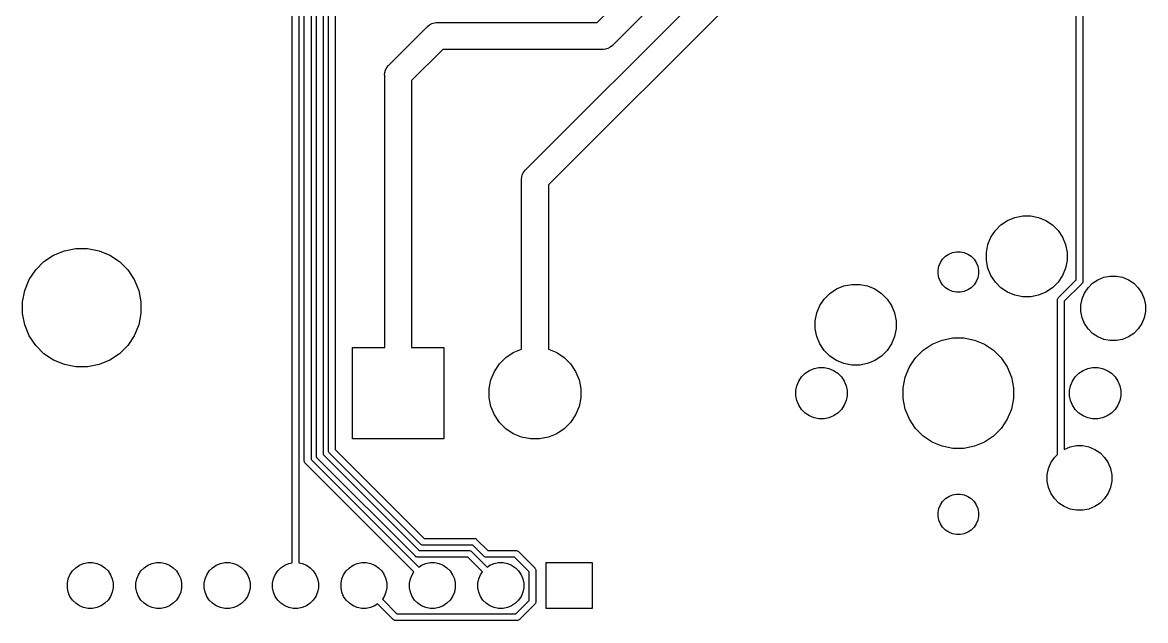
# Model space of a CAD drawing. Extents: x 52 to 337, y -159 to -34.
# Drawn here: x 54.16 to 95.85, y -114.81 to -92.6 of the extents above; entities that cross this region are included whole.
import ezdxf

# ---------------------------------------------------------------- set-up
doc = ezdxf.new("R2010")
doc.units = 0
doc.layers.add('BLACK', color=7, linetype='CONTINUOUS')

msp = doc.modelspace()

# ---------------------------------------------------------------- linework, layer by layer
at = {"layer": 'BLACK', "linetype": 'CONTINUOUS'}
for p, q in [((75.4929, -92.6), (78.7213, -89.3716)), ((64.1688, -112.664), (64.1688, -89.8124)), ((64.4188, -89.858), (64.4188, -112.664)), ((64.6188, -108.87), (64.6188, -89.9988)), ((64.8688, -90.0444), (64.8688, -108.824)), ((79.5574, -89.9497), (76.0709, -93.4362)), ((65.0688, -108.684), (65.0688, -90.1852)), ((65.3188, -90.2308), (65.3188, -108.638)), ((65.5188, -108.497), (65.5188, -90.3716)), ((65.7688, -90.4172), (65.7688, -108.452)), ((72.8476, -98.0541), (80.45, -90.4516)), ((81.2862, -91.0297), (73.6838, -98.6321)), ((93.275, -102.154), (93.275, -91.6611)), ((93.525, -91.6611), (93.525, -102.199)), ((67.7676, -94.1753), (69.1791, -92.7638)), ((69.1791, -92.7638), (69.1947, -92.7447)), ((69.1947, -92.7447), (69.2709, -92.6823)), ((69.2709, -92.6823), (69.3577, -92.6358)), ((69.3577, -92.6358), (69.452, -92.6072)), ((69.452, -92.6072), (69.5254, -92.6)), ((69.5254, -92.6), (69.55, -92.5976)), ((69.5254, -92.6), (69.5254, -92.6)), ((69.55, -92.5976), (69.5745, -92.6)), ((69.5745, -92.6), (75.4929, -92.6)), ((69.7571, -93.6), (68.6037, -94.7534)), ((75.6754, -93.6), (69.7571, -93.6)), ((75.7, -93.6024), (75.6754, -93.6)), ((75.7246, -93.6), (75.7, -93.6024)), ((75.798, -93.5928), (75.7246, -93.6)), ((75.8923, -93.5642), (75.798, -93.5928)), ((75.9791, -93.5177), (75.8923, -93.5642)), ((76.0553, -93.4553), (75.9791, -93.5177)), ((76.0709, -93.4362), (76.0553, -93.4553)), ((67.686, -94.2671), (67.7485, -94.191)), ((67.7485, -94.191), (67.7676, -94.1753)), ((67.6013, -94.5463), (67.611, -94.4482)), ((67.6037, -94.5708), (67.6013, -94.5463)), ((67.6038, -104.662), (67.6037, -94.5708)), ((67.611, -94.4482), (67.6367, -94.3635)), ((67.6367, -94.3635), (67.6396, -94.354)), ((67.6396, -94.354), (67.686, -94.2671)), ((68.6037, -94.7534), (68.6037, -104.662)), ((72.6813, -98.425), (72.691, -98.327)), ((72.691, -98.327), (72.7127, -98.2552)), ((72.7127, -98.2552), (72.7196, -98.2327)), ((72.7196, -98.2327), (72.766, -98.1459)), ((72.766, -98.1459), (72.8285, -98.0697)), ((72.8285, -98.0697), (72.8476, -98.0541)), ((72.6838, -98.4496), (72.6813, -98.425)), ((72.6838, -104.73), (72.6838, -98.4496)), ((73.6838, -98.6321), (73.6838, -104.73)), ((90.4838, -100.117), (90.7295, -99.9532)), ((90.7295, -99.9532), (91.0025, -99.8401)), ((91.0025, -99.8401), (91.2923, -99.7825)), ((91.2923, -99.7825), (91.5877, -99.7825)), ((91.5877, -99.7825), (91.8775, -99.8401)), ((91.8775, -99.8401), (92.1505, -99.9532)), ((92.1505, -99.9532), (92.3962, -100.117)), ((90.1107, -100.572), (90.2749, -100.326)), ((90.2749, -100.326), (90.4838, -100.117)), ((92.3962, -100.117), (92.6051, -100.326)), ((92.6051, -100.326), (92.7693, -100.572)), ((89.94, -101.135), (89.9976, -100.845)), ((89.9976, -100.845), (90.1107, -100.572)), ((92.7693, -100.572), (92.8824, -100.845)), ((92.8824, -100.845), (92.94, -101.135)), ((54.9538, -101.479), (55.3142, -101.238)), ((55.3142, -101.238), (55.7145, -101.072)), ((55.7145, -101.072), (56.1396, -100.987)), ((56.1396, -100.987), (56.5729, -100.987)), ((56.5729, -100.987), (56.998, -101.072)), ((56.998, -101.072), (57.3983, -101.238)), ((57.3983, -101.238), (57.7587, -101.479)), ((88.3174, -101.384), (88.4219, -101.28)), ((88.4219, -101.28), (88.5447, -101.198)), ((88.5447, -101.198), (88.6812, -101.141)), ((88.6812, -101.141), (88.8261, -101.112)), ((88.8261, -101.112), (88.9739, -101.112)), ((88.9739, -101.112), (89.1188, -101.141)), ((89.1188, -101.141), (89.2553, -101.198)), ((89.2553, -101.198), (89.3781, -101.28)), ((89.3781, -101.28), (89.4826, -101.384)), ((89.94, -101.43), (89.94, -101.135)), ((92.94, -101.135), (92.94, -101.43)), ((54.6474, -101.785), (54.9538, -101.479)), ((57.7587, -101.479), (58.0651, -101.785)), ((88.15, -101.789), (88.1788, -101.644)), ((88.1788, -101.644), (88.2354, -101.507)), ((88.2354, -101.507), (88.3174, -101.384)), ((89.4826, -101.384), (89.5646, -101.507)), ((89.5646, -101.507), (89.6212, -101.644)), ((89.6212, -101.644), (89.65, -101.789)), ((89.9976, -101.72), (89.94, -101.43)), ((90.1107, -101.993), (89.9976, -101.72)), ((92.8824, -101.72), (92.7693, -101.993)), ((92.94, -101.43), (92.8824, -101.72)), ((54.2408, -102.546), (54.4066, -102.145)), ((54.4066, -102.145), (54.6474, -101.785)), ((58.0651, -101.785), (58.3059, -102.145)), ((58.3059, -102.145), (58.4717, -102.546)), ((88.15, -101.936), (88.15, -101.789)), ((88.1788, -102.081), (88.15, -101.936)), ((88.2354, -102.218), (88.1788, -102.081)), ((89.6212, -102.081), (89.5646, -102.218)), ((89.65, -101.936), (89.6212, -102.081)), ((89.65, -101.789), (89.65, -101.936)), ((90.2749, -102.239), (90.1107, -101.993)), ((92.7693, -101.993), (92.6051, -102.239)), ((93.885, -102.28), (94.0816, -102.149)), ((94.0816, -102.149), (94.3, -102.059)), ((94.3, -102.059), (94.5318, -102.012)), ((94.5318, -102.012), (94.7682, -102.012)), ((94.7682, -102.012), (95, -102.059)), ((95, -102.059), (95.2184, -102.149)), ((95.2184, -102.149), (95.415, -102.28)), ((54.1562, -102.971), (54.2408, -102.546)), ((58.4717, -102.546), (58.5562, -102.971)), ((84.1338, -102.657), (84.3795, -102.493)), ((84.3795, -102.493), (84.6525, -102.38)), ((84.6525, -102.38), (84.9423, -102.322)), ((84.9423, -102.322), (85.2377, -102.322)), ((85.2377, -102.322), (85.5275, -102.38)), ((85.5275, -102.38), (85.8005, -102.493)), ((85.8005, -102.493), (86.0462, -102.657)), ((88.3174, -102.341), (88.2354, -102.218)), ((88.4219, -102.445), (88.3174, -102.341)), ((88.5447, -102.527), (88.4219, -102.445)), ((88.6812, -102.584), (88.5447, -102.527)), ((89.2553, -102.527), (89.1188, -102.584)), ((89.3781, -102.445), (89.2553, -102.527)), ((89.4826, -102.341), (89.3781, -102.445)), ((89.5646, -102.218), (89.4826, -102.341)), ((90.4838, -102.448), (90.2749, -102.239)), ((90.7295, -102.612), (90.4838, -102.448)), ((92.3962, -102.448), (92.1505, -102.612)), ((92.6051, -102.239), (92.3962, -102.448)), ((92.621, -102.808), (93.275, -102.154)), ((93.4841, -102.298), (92.83, -102.952)), ((93.4888, -102.294), (93.4841, -102.298)), ((93.5006, -102.28), (93.4888, -102.294)), ((93.5044, -102.275), (93.5006, -102.28)), ((93.516, -102.254), (93.5044, -102.275)), ((93.5192, -102.243), (93.516, -102.254)), ((93.5232, -102.23), (93.5192, -102.243)), ((93.525, -102.212), (93.5232, -102.23)), ((93.525, -102.199), (93.5256, -102.205)), ((93.5256, -102.205), (93.525, -102.212)), ((93.525, -102.212), (93.525, -102.212)), ((93.5866, -102.644), (93.7179, -102.448)), ((93.7179, -102.448), (93.885, -102.28)), ((95.415, -102.28), (95.5821, -102.448)), ((95.5821, -102.448), (95.7134, -102.644)), ((54.1562, -103.404), (54.1562, -102.971)), ((58.5562, -102.971), (58.5562, -103.404)), ((83.7607, -103.112), (83.9249, -102.866)), ((83.9249, -102.866), (84.1338, -102.657)), ((86.0462, -102.657), (86.2551, -102.866)), ((86.2551, -102.866), (86.4193, -103.112)), ((88.8261, -102.612), (88.6812, -102.584)), ((88.9739, -102.612), (88.8261, -102.612)), ((89.1188, -102.584), (88.9739, -102.612)), ((91.0025, -102.725), (90.7295, -102.612)), ((91.2923, -102.782), (91.0025, -102.725)), ((91.5877, -102.782), (91.2923, -102.782)), ((91.8775, -102.725), (91.5877, -102.782)), ((92.1505, -102.612), (91.8775, -102.725)), ((92.5794, -102.9), (92.58, -102.894)), ((92.58, -102.907), (92.5794, -102.9)), ((92.58, -102.894), (92.5818, -102.876)), ((92.58, -102.894), (92.58, -102.894)), ((92.58, -108.635), (92.58, -102.907)), ((92.5818, -102.876), (92.589, -102.852)), ((92.589, -102.852), (92.6006, -102.831)), ((92.6006, -102.831), (92.6162, -102.812)), ((92.6162, -102.812), (92.621, -102.808)), ((92.83, -102.952), (92.83, -108.45)), ((93.45, -103.094), (93.4961, -102.862)), ((93.4961, -102.862), (93.5866, -102.644)), ((95.7134, -102.644), (95.8039, -102.862)), ((95.8039, -102.862), (95.85, -103.094)), ((83.59, -103.675), (83.6476, -103.385)), ((83.6476, -103.385), (83.7607, -103.112)), ((86.4193, -103.112), (86.5324, -103.385)), ((86.5324, -103.385), (86.59, -103.675)), ((93.45, -103.331), (93.45, -103.094)), ((93.4961, -103.563), (93.45, -103.331)), ((95.85, -103.331), (95.8039, -103.563)), ((95.85, -103.094), (95.85, -103.331)), ((54.2408, -103.829), (54.1562, -103.404)), ((58.5562, -103.404), (58.4717, -103.829)), ((83.59, -103.97), (83.59, -103.675)), ((86.59, -103.675), (86.59, -103.97)), ((93.5866, -103.781), (93.4961, -103.563)), ((93.7179, -103.977), (93.5866, -103.781)), ((95.7134, -103.781), (95.5821, -103.977)), ((95.8039, -103.563), (95.7134, -103.781)), ((54.4066, -104.23), (54.2408, -103.829)), ((54.6474, -104.59), (54.4066, -104.23)), ((58.3059, -104.23), (58.0651, -104.59)), ((58.4717, -103.829), (58.3059, -104.23)), ((83.6476, -104.26), (83.59, -103.97)), ((86.59, -103.97), (86.5324, -104.26)), ((93.885, -104.145), (93.7179, -103.977)), ((94.0816, -104.276), (93.885, -104.145)), ((95.415, -104.145), (95.2184, -104.276)), ((95.5821, -103.977), (95.415, -104.145)), ((54.9538, -104.896), (54.6474, -104.59)), ((58.0651, -104.59), (57.7587, -104.896)), ((83.7607, -104.533), (83.6476, -104.26)), ((83.9249, -104.779), (83.7607, -104.533)), ((86.4193, -104.533), (86.2551, -104.779)), ((86.5324, -104.26), (86.4193, -104.533)), ((87.5932, -104.77), (87.929, -104.546)), ((87.929, -104.546), (88.302, -104.391)), ((88.302, -104.391), (88.6981, -104.312)), ((88.6981, -104.312), (89.1019, -104.312)), ((89.1019, -104.312), (89.498, -104.391)), ((89.498, -104.391), (89.871, -104.546)), ((89.871, -104.546), (90.2068, -104.77)), ((94.3, -104.366), (94.0816, -104.276)), ((94.5318, -104.412), (94.3, -104.366)), ((94.7682, -104.412), (94.5318, -104.412)), ((95, -104.366), (94.7682, -104.412)), ((95.2184, -104.276), (95, -104.366)), ((55.3142, -105.137), (54.9538, -104.896)), ((57.7587, -104.896), (57.3983, -105.137)), ((66.4038, -108.062), (66.4038, -104.662)), ((66.4038, -104.662), (67.6038, -104.662)), ((68.6037, -104.662), (69.8037, -104.662)), ((69.8037, -104.662), (69.8037, -108.062)), ((71.8633, -105.279), (72.1001, -105.042)), ((72.1001, -105.042), (72.3785, -104.856)), ((72.3785, -104.856), (72.6838, -104.73)), ((73.6838, -104.73), (73.989, -104.856)), ((73.989, -104.856), (74.2674, -105.042)), ((74.2674, -105.042), (74.5042, -105.279)), ((84.1338, -104.988), (83.9249, -104.779)), ((84.3795, -105.152), (84.1338, -104.988)), ((86.0462, -104.988), (85.8005, -105.152)), ((86.2551, -104.779), (86.0462, -104.988)), ((87.0833, -105.391), (87.3077, -105.056)), ((87.3077, -105.056), (87.5932, -104.77)), ((90.2068, -104.77), (90.4923, -105.056)), ((90.4923, -105.056), (90.7167, -105.391)), ((55.7145, -105.303), (55.3142, -105.137)), ((56.1396, -105.387), (55.7145, -105.303)), ((56.5729, -105.387), (56.1396, -105.387)), ((56.998, -105.303), (56.5729, -105.387)), ((57.3983, -105.137), (56.998, -105.303)), ((71.6772, -105.557), (71.8633, -105.279)), ((74.5042, -105.279), (74.6903, -105.557)), ((83.37, -105.521), (83.5429, -105.449)), ((83.5429, -105.449), (83.7264, -105.412)), ((83.7264, -105.412), (83.9136, -105.412)), ((83.9136, -105.412), (84.0971, -105.449)), ((84.0971, -105.449), (84.27, -105.521)), ((84.6525, -105.265), (84.3795, -105.152)), ((84.9423, -105.322), (84.6525, -105.265)), ((85.2377, -105.322), (84.9423, -105.322)), ((85.5275, -105.265), (85.2377, -105.322)), ((85.8005, -105.152), (85.5275, -105.265)), ((86.9288, -105.765), (87.0833, -105.391)), ((90.7167, -105.391), (90.8712, -105.765)), ((93.53, -105.521), (93.7029, -105.449)), ((93.7029, -105.449), (93.8864, -105.412)), ((93.8864, -105.412), (94.0736, -105.412)), ((94.0736, -105.412), (94.2571, -105.449)), ((94.2571, -105.449), (94.43, -105.521)), ((71.4838, -106.195), (71.5491, -105.867)), ((71.5491, -105.867), (71.6772, -105.557)), ((74.6903, -105.557), (74.8184, -105.867)), ((74.8184, -105.867), (74.8837, -106.195)), ((82.9781, -105.913), (83.0821, -105.757)), ((83.0821, -105.757), (83.2144, -105.625)), ((83.2144, -105.625), (83.37, -105.521)), ((84.27, -105.521), (84.4256, -105.625)), ((84.4256, -105.625), (84.5579, -105.757)), ((84.5579, -105.757), (84.6619, -105.913)), ((86.85, -106.161), (86.9288, -105.765)), ((90.8712, -105.765), (90.95, -106.161)), ((93.1381, -105.913), (93.2421, -105.757)), ((93.2421, -105.757), (93.3744, -105.625)), ((93.3744, -105.625), (93.53, -105.521)), ((94.43, -105.521), (94.5856, -105.625)), ((94.5856, -105.625), (94.7179, -105.757)), ((94.7179, -105.757), (94.8219, -105.913)), ((71.4838, -106.53), (71.4838, -106.195)), ((74.8837, -106.195), (74.8837, -106.53)), ((82.87, -106.269), (82.9065, -106.085)), ((82.87, -106.456), (82.87, -106.269)), ((82.9065, -106.085), (82.9781, -105.913)), ((84.6619, -105.913), (84.7335, -106.085)), ((84.7335, -106.085), (84.77, -106.269)), ((84.77, -106.269), (84.77, -106.456)), ((86.85, -106.564), (86.85, -106.161)), ((90.95, -106.161), (90.95, -106.564)), ((93.03, -106.269), (93.0665, -106.085)), ((93.03, -106.456), (93.03, -106.269)), ((93.0665, -106.085), (93.1381, -105.913)), ((94.8219, -105.913), (94.8935, -106.085)), ((94.8935, -106.085), (94.93, -106.269)), ((94.93, -106.269), (94.93, -106.456)), ((71.5491, -106.858), (71.4838, -106.53)), ((74.8837, -106.53), (74.8184, -106.858)), ((82.9065, -106.64), (82.87, -106.456)), ((82.9781, -106.812), (82.9065, -106.64)), ((84.7335, -106.64), (84.6619, -106.812)), ((84.77, -106.456), (84.7335, -106.64)), ((86.9288, -106.96), (86.85, -106.564)), ((90.95, -106.564), (90.8712, -106.96)), ((93.0665, -106.64), (93.03, -106.456)), ((93.1381, -106.812), (93.0665, -106.64)), ((94.8935, -106.64), (94.8219, -106.812)), ((94.93, -106.456), (94.8935, -106.64)), ((71.6772, -107.168), (71.5491, -106.858)), ((74.8184, -106.858), (74.6903, -107.168)), ((83.0821, -106.968), (82.9781, -106.812)), ((83.2144, -107.1), (83.0821, -106.968)), ((83.37, -107.204), (83.2144, -107.1)), ((84.4256, -107.1), (84.27, -107.204)), ((84.5579, -106.968), (84.4256, -107.1)), ((84.6619, -106.812), (84.5579, -106.968)), ((87.0833, -107.334), (86.9288, -106.96)), ((90.8712, -106.96), (90.7167, -107.334)), ((93.2421, -106.968), (93.1381, -106.812)), ((93.3744, -107.1), (93.2421, -106.968)), ((93.53, -107.204), (93.3744, -107.1)), ((94.5856, -107.1), (94.43, -107.204)), ((94.7179, -106.968), (94.5856, -107.1)), ((94.8219, -106.812), (94.7179, -106.968)), ((71.8633, -107.446), (71.6772, -107.168)), ((72.1001, -107.683), (71.8633, -107.446)), ((74.5042, -107.446), (74.2674, -107.683)), ((74.6903, -107.168), (74.5042, -107.446)), ((83.5429, -107.276), (83.37, -107.204)), ((83.7264, -107.312), (83.5429, -107.276)), ((83.9136, -107.312), (83.7264, -107.312)), ((84.0971, -107.276), (83.9136, -107.312)), ((84.27, -107.204), (84.0971, -107.276)), ((87.3077, -107.669), (87.0833, -107.334)), ((90.7167, -107.334), (90.4923, -107.669)), ((93.7029, -107.276), (93.53, -107.204)), ((93.8864, -107.312), (93.7029, -107.276)), ((94.0736, -107.312), (93.8864, -107.312)), ((94.2571, -107.276), (94.0736, -107.312)), ((94.43, -107.204), (94.2571, -107.276)), ((72.3785, -107.869), (72.1001, -107.683)), ((72.6879, -107.997), (72.3785, -107.869)), ((73.989, -107.869), (73.6796, -107.997)), ((74.2674, -107.683), (73.989, -107.869)), ((87.5932, -107.955), (87.3077, -107.669)), ((87.929, -108.179), (87.5932, -107.955)), ((90.2068, -107.955), (89.871, -108.179)), ((90.4923, -107.669), (90.2068, -107.955)), ((69.8037, -108.062), (66.4038, -108.062)), ((73.0163, -108.062), (72.6879, -107.997)), ((73.3512, -108.062), (73.0163, -108.062)), ((73.6796, -107.997), (73.3512, -108.062)), ((88.302, -108.334), (87.929, -108.179)), ((88.6981, -108.412), (88.302, -108.334)), ((89.498, -108.334), (89.1019, -108.412)), ((89.871, -108.179), (89.498, -108.334)), ((92.8316, -108.449), (93.05, -108.359)), ((93.05, -108.359), (93.2818, -108.312)), ((93.2818, -108.312), (93.5182, -108.312)), ((93.5182, -108.312), (93.75, -108.359)), ((93.75, -108.359), (93.9684, -108.449)), ((65.0682, -108.69), (65.0688, -108.684)), ((65.0688, -108.696), (65.0682, -108.69)), ((65.0706, -108.714), (65.0688, -108.696)), ((65.0688, -108.696), (65.0688, -108.696)), ((65.0777, -108.738), (65.0706, -108.714)), ((65.0893, -108.76), (65.0777, -108.738)), ((65.105, -108.779), (65.0893, -108.76)), ((65.1097, -108.783), (65.105, -108.779)), ((68.7424, -112.415), (65.1097, -108.783)), ((65.3188, -108.638), (68.8869, -112.206)), ((65.5182, -108.503), (65.5188, -108.497)), ((65.5206, -108.528), (65.5182, -108.503)), ((65.5277, -108.552), (65.5206, -108.528)), ((65.5393, -108.573), (65.5277, -108.552)), ((65.5493, -108.585), (65.5393, -108.573)), ((65.555, -108.592), (65.5493, -108.585)), ((65.5597, -108.596), (65.555, -108.592)), ((68.9288, -111.965), (65.5597, -108.596)), ((65.7688, -108.452), (69.0733, -111.756)), ((89.1019, -108.412), (88.6981, -108.412)), ((92.3366, -108.944), (92.4679, -108.748)), ((92.4679, -108.748), (92.58, -108.635)), ((92.83, -108.45), (92.8316, -108.449)), ((93.9684, -108.449), (94.165, -108.58)), ((94.165, -108.58), (94.3321, -108.748)), ((94.3321, -108.748), (94.4634, -108.944)), ((64.6182, -108.876), (64.6188, -108.87)), ((64.6188, -108.882), (64.6182, -108.876)), ((64.6206, -108.901), (64.6188, -108.882)), ((64.6188, -108.882), (64.6188, -108.882)), ((64.6277, -108.924), (64.6206, -108.901)), ((64.6393, -108.946), (64.6277, -108.924)), ((64.6549, -108.965), (64.6393, -108.946)), ((64.6597, -108.969), (64.6549, -108.965)), ((68.6901, -112.999), (64.6597, -108.969)), ((64.8688, -108.824), (68.8669, -112.823)), ((92.2, -109.394), (92.2461, -109.162)), ((92.2461, -109.162), (92.3366, -108.944)), ((94.4634, -108.944), (94.5539, -109.162)), ((94.5539, -109.162), (94.6, -109.394)), ((92.2, -109.631), (92.2, -109.394)), ((92.2461, -109.863), (92.2, -109.631)), ((94.6, -109.631), (94.5539, -109.863)), ((94.6, -109.394), (94.6, -109.631)), ((92.3366, -110.081), (92.2461, -109.863)), ((94.5539, -109.863), (94.4634, -110.081)), ((88.2354, -110.507), (88.3174, -110.384)), ((88.3174, -110.384), (88.4219, -110.28)), ((88.4219, -110.28), (88.5447, -110.198)), ((88.5447, -110.198), (88.6812, -110.141)), ((88.6812, -110.141), (88.8261, -110.112)), ((88.8261, -110.112), (88.9739, -110.112)), ((88.9739, -110.112), (89.1188, -110.141)), ((89.1188, -110.141), (89.2553, -110.198)), ((89.2553, -110.198), (89.3781, -110.28)), ((89.3781, -110.28), (89.4826, -110.384)), ((89.4826, -110.384), (89.5646, -110.507)), ((92.4679, -110.277), (92.3366, -110.081)), ((92.635, -110.445), (92.4679, -110.277)), ((92.8316, -110.576), (92.635, -110.445)), ((94.165, -110.445), (93.9684, -110.576)), ((94.3321, -110.277), (94.165, -110.445)), ((94.4634, -110.081), (94.3321, -110.277)), ((88.15, -110.789), (88.1788, -110.644)), ((88.15, -110.936), (88.15, -110.789)), ((88.1788, -110.644), (88.2354, -110.507)), ((89.5646, -110.507), (89.6212, -110.644)), ((89.6212, -110.644), (89.65, -110.789)), ((89.65, -110.789), (89.65, -110.936)), ((93.05, -110.666), (92.8316, -110.576)), ((93.2818, -110.712), (93.05, -110.666)), ((93.5182, -110.712), (93.2818, -110.712)), ((93.75, -110.666), (93.5182, -110.712)), ((93.9684, -110.576), (93.75, -110.666)), ((88.1788, -111.081), (88.15, -110.936)), ((88.2354, -111.218), (88.1788, -111.081)), ((88.3174, -111.341), (88.2354, -111.218)), ((89.5646, -111.218), (89.4826, -111.341)), ((89.6212, -111.081), (89.5646, -111.218)), ((89.65, -110.936), (89.6212, -111.081)), ((88.4219, -111.445), (88.3174, -111.341)), ((88.5447, -111.527), (88.4219, -111.445)), ((88.6812, -111.584), (88.5447, -111.527)), ((88.8261, -111.612), (88.6812, -111.584)), ((88.9739, -111.612), (88.8261, -111.612)), ((89.1188, -111.584), (88.9739, -111.612)), ((89.2553, -111.527), (89.1188, -111.584)), ((89.3781, -111.445), (89.2553, -111.527)), ((89.4826, -111.341), (89.3781, -111.445)), ((68.9327, -111.97), (68.9288, -111.965)), ((68.9375, -111.974), (68.9327, -111.97)), ((68.9518, -111.986), (68.9375, -111.974)), ((68.9735, -111.997), (68.9518, -111.986)), ((68.9971, -112.004), (68.9735, -111.997)), ((69.0154, -112.006), (68.9971, -112.004)), ((69.0216, -112.007), (69.0154, -112.006)), ((69.0154, -112.006), (69.0154, -112.006)), ((69.0277, -112.006), (69.0216, -112.007)), ((70.8734, -112.006), (69.0277, -112.006)), ((69.0733, -111.756), (70.919, -111.756)), ((71.2824, -112.415), (70.8734, -112.006)), ((70.919, -111.756), (70.9251, -111.756)), ((70.9251, -111.756), (70.9313, -111.756)), ((70.9313, -111.756), (70.9313, -111.756)), ((70.9313, -111.756), (70.9497, -111.758)), ((70.9497, -111.758), (70.9732, -111.765)), ((70.9732, -111.765), (70.9949, -111.777)), ((70.9949, -111.777), (71.014, -111.792)), ((71.014, -111.792), (71.0179, -111.797)), ((71.0179, -111.797), (71.4269, -112.206)), ((68.7463, -112.42), (68.7424, -112.415)), ((68.7511, -112.424), (68.7463, -112.42)), ((68.7654, -112.436), (68.7511, -112.424)), ((68.7871, -112.447), (68.7654, -112.436)), ((68.8107, -112.454), (68.7871, -112.447)), ((68.829, -112.456), (68.8107, -112.454)), ((68.8352, -112.457), (68.829, -112.456)), ((68.829, -112.456), (68.829, -112.456)), ((68.8413, -112.456), (68.8352, -112.457)), ((70.687, -112.456), (68.8413, -112.456)), ((68.8869, -112.206), (70.7326, -112.206)), ((71.2301, -112.999), (70.687, -112.456)), ((70.7326, -112.206), (70.7387, -112.206)), ((70.7387, -112.206), (70.7449, -112.206)), ((70.7449, -112.206), (70.7449, -112.206)), ((70.7449, -112.206), (70.7633, -112.208)), ((70.7633, -112.208), (70.7868, -112.215)), ((70.7868, -112.215), (70.8085, -112.227)), ((70.8085, -112.227), (70.8276, -112.242)), ((70.8276, -112.242), (70.8315, -112.247)), ((70.8315, -112.247), (71.4069, -112.823)), ((71.2863, -112.42), (71.2824, -112.415)), ((71.2911, -112.424), (71.2863, -112.42)), ((71.3029, -112.434), (71.2911, -112.424)), ((71.2911, -112.424), (71.2911, -112.424)), ((71.3054, -112.436), (71.3029, -112.434)), ((71.3271, -112.447), (71.3054, -112.436)), ((71.3507, -112.454), (71.3271, -112.447)), ((71.369, -112.456), (71.3507, -112.454)), ((71.3752, -112.457), (71.369, -112.456)), ((71.369, -112.456), (71.369, -112.456)), ((71.3813, -112.456), (71.3752, -112.457)), ((72.426, -112.456), (71.3813, -112.456)), ((71.4269, -112.206), (72.4716, -112.206)), ((72.9638, -112.994), (72.426, -112.456)), ((72.4716, -112.206), (72.4778, -112.206)), ((72.4778, -112.206), (72.4839, -112.206)), ((72.4839, -112.206), (72.4839, -112.206)), ((72.4839, -112.206), (72.5023, -112.208)), ((72.5023, -112.208), (72.5258, -112.215)), ((72.5258, -112.215), (72.5475, -112.227)), ((72.5475, -112.227), (72.5666, -112.242)), ((72.5666, -112.242), (72.5705, -112.247)), ((72.5705, -112.247), (73.1728, -112.85)), ((55.9205, -113.104), (56.0135, -112.964)), ((56.0135, -112.964), (56.1319, -112.846)), ((56.1319, -112.846), (56.2711, -112.753)), ((56.2711, -112.753), (56.4258, -112.689)), ((56.4258, -112.689), (56.59, -112.656)), ((56.59, -112.656), (56.7575, -112.656)), ((56.7575, -112.656), (56.9217, -112.689)), ((56.9217, -112.689), (57.0764, -112.753)), ((57.0764, -112.753), (57.2156, -112.846)), ((57.2156, -112.846), (57.334, -112.964)), ((57.334, -112.964), (57.427, -113.104)), ((58.4605, -113.104), (58.5535, -112.964)), ((58.5535, -112.964), (58.6719, -112.846)), ((58.6719, -112.846), (58.8111, -112.753)), ((58.8111, -112.753), (58.9658, -112.689)), ((58.9658, -112.689), (59.13, -112.656)), ((59.13, -112.656), (59.2975, -112.656)), ((59.2975, -112.656), (59.4617, -112.689)), ((59.4617, -112.689), (59.6164, -112.753)), ((59.6164, -112.753), (59.7556, -112.846)), ((59.7556, -112.846), (59.874, -112.964)), ((59.874, -112.964), (59.967, -113.104)), ((61.0005, -113.104), (61.0935, -112.964)), ((61.0935, -112.964), (61.2119, -112.846)), ((61.2119, -112.846), (61.3511, -112.753)), ((61.3511, -112.753), (61.5058, -112.689)), ((61.5058, -112.689), (61.67, -112.656)), ((61.67, -112.656), (61.8375, -112.656)), ((61.8375, -112.656), (62.0017, -112.689)), ((62.0017, -112.689), (62.1564, -112.753)), ((62.1564, -112.753), (62.2956, -112.846)), ((62.2956, -112.846), (62.414, -112.964)), ((62.414, -112.964), (62.507, -113.104)), ((63.5405, -113.104), (63.6335, -112.964)), ((63.6335, -112.964), (63.7519, -112.846)), ((63.7519, -112.846), (63.8911, -112.753)), ((63.8911, -112.753), (64.0458, -112.689)), ((64.0458, -112.689), (64.1688, -112.664)), ((64.4188, -112.664), (64.5417, -112.689)), ((64.5417, -112.689), (64.6964, -112.753)), ((64.6964, -112.753), (64.8356, -112.846)), ((64.8356, -112.846), (64.954, -112.964)), ((64.954, -112.964), (65.047, -113.104)), ((66.0805, -113.104), (66.1735, -112.964)), ((66.1735, -112.964), (66.2919, -112.846)), ((66.2919, -112.846), (66.4311, -112.753)), ((66.4311, -112.753), (66.5858, -112.689)), ((66.5858, -112.689), (66.75, -112.656)), ((66.75, -112.656), (66.9175, -112.656)), ((66.9175, -112.656), (67.0817, -112.689)), ((67.0817, -112.689), (67.2364, -112.753)), ((67.2364, -112.753), (67.3756, -112.846)), ((67.3756, -112.846), (67.494, -112.964)), ((67.494, -112.964), (67.587, -113.104)), ((68.8669, -112.823), (68.9711, -112.753)), ((68.9711, -112.753), (69.1258, -112.689)), ((69.1258, -112.689), (69.29, -112.656)), ((69.29, -112.656), (69.4575, -112.656)), ((69.4575, -112.656), (69.6217, -112.689)), ((69.6217, -112.689), (69.7764, -112.753)), ((69.7764, -112.753), (69.9156, -112.846)), ((69.9156, -112.846), (70.034, -112.964)), ((70.034, -112.964), (70.127, -113.104)), ((71.4069, -112.823), (71.5111, -112.753)), ((71.5111, -112.753), (71.6658, -112.689)), ((71.6658, -112.689), (71.83, -112.656)), ((71.83, -112.656), (71.9975, -112.656)), ((71.9975, -112.656), (72.1617, -112.689)), ((72.1617, -112.689), (72.3164, -112.753)), ((72.3164, -112.753), (72.4556, -112.846)), ((72.4556, -112.846), (72.574, -112.964)), ((72.574, -112.964), (72.667, -113.104)), ((73.1728, -112.85), (73.1776, -112.853)), ((73.1776, -112.853), (73.1815, -112.858)), ((73.1815, -112.858), (73.1815, -112.858)), ((73.1815, -112.858), (73.1911, -112.87)), ((73.1911, -112.87), (73.1932, -112.872)), ((73.1932, -112.872), (73.2048, -112.894)), ((73.2048, -112.894), (73.2119, -112.918)), ((73.2119, -112.918), (73.2138, -112.936)), ((73.2138, -112.936), (73.2138, -112.936)), ((73.2138, -112.936), (73.2144, -112.942)), ((73.2144, -112.942), (73.2138, -112.948)), ((73.2138, -112.948), (73.2138, -114.105)), ((73.6037, -114.356), (73.6037, -112.656)), ((73.6037, -112.656), (75.3037, -112.656)), ((75.3037, -112.656), (75.3037, -114.356)), ((55.8237, -113.423), (55.8564, -113.258)), ((55.8564, -113.258), (55.9205, -113.104)), ((57.427, -113.104), (57.4911, -113.258)), ((57.4911, -113.258), (57.5237, -113.423)), ((58.3637, -113.423), (58.3964, -113.258)), ((58.3964, -113.258), (58.4605, -113.104)), ((59.967, -113.104), (60.0311, -113.258)), ((60.0311, -113.258), (60.0637, -113.423)), ((60.9037, -113.423), (60.9364, -113.258)), ((60.9364, -113.258), (61.0005, -113.104)), ((62.507, -113.104), (62.5711, -113.258)), ((62.5711, -113.258), (62.6037, -113.423)), ((63.4437, -113.423), (63.4764, -113.258)), ((63.4764, -113.258), (63.5405, -113.104)), ((65.047, -113.104), (65.1111, -113.258)), ((65.1111, -113.258), (65.1437, -113.423)), ((65.9838, -113.423), (66.0164, -113.258)), ((66.0164, -113.258), (66.0805, -113.104)), ((67.587, -113.104), (67.6511, -113.258)), ((67.6511, -113.258), (67.6838, -113.423)), ((68.5237, -113.423), (68.5564, -113.258)), ((68.5564, -113.258), (68.6205, -113.104)), ((68.6205, -113.104), (68.6901, -112.999)), ((70.127, -113.104), (70.1911, -113.258)), ((70.1911, -113.258), (70.2237, -113.423)), ((71.0637, -113.423), (71.0964, -113.258)), ((71.0964, -113.258), (71.1605, -113.104)), ((71.1605, -113.104), (71.2301, -112.999)), ((72.667, -113.104), (72.7311, -113.258)), ((72.7311, -113.258), (72.7638, -113.423)), ((72.9638, -114.059), (72.9638, -112.994)), ((55.8237, -113.59), (55.8237, -113.423)), ((55.8564, -113.754), (55.8237, -113.59)), ((55.9205, -113.909), (55.8564, -113.754)), ((57.4911, -113.754), (57.427, -113.909)), ((57.5237, -113.59), (57.4911, -113.754)), ((57.5237, -113.423), (57.5237, -113.59)), ((58.3637, -113.59), (58.3637, -113.423)), ((58.3964, -113.754), (58.3637, -113.59)), ((58.4605, -113.909), (58.3964, -113.754)), ((60.0311, -113.754), (59.967, -113.909)), ((60.0637, -113.59), (60.0311, -113.754)), ((60.0637, -113.423), (60.0637, -113.59)), ((60.9037, -113.59), (60.9037, -113.423)), ((60.9364, -113.754), (60.9037, -113.59)), ((61.0005, -113.909), (60.9364, -113.754)), ((62.5711, -113.754), (62.507, -113.909)), ((62.6037, -113.59), (62.5711, -113.754)), ((62.6037, -113.423), (62.6037, -113.59)), ((63.4437, -113.59), (63.4437, -113.423)), ((63.4764, -113.754), (63.4437, -113.59)), ((63.5405, -113.909), (63.4764, -113.754)), ((65.1111, -113.754), (65.047, -113.909)), ((65.1437, -113.59), (65.1111, -113.754)), ((65.1437, -113.423), (65.1437, -113.59)), ((65.9838, -113.59), (65.9838, -113.423)), ((66.0164, -113.754), (65.9838, -113.59)), ((66.0805, -113.909), (66.0164, -113.754)), ((67.6511, -113.754), (67.587, -113.909)), ((67.6838, -113.59), (67.6511, -113.754)), ((67.6838, -113.423), (67.6838, -113.59)), ((68.5237, -113.59), (68.5237, -113.423)), ((68.5564, -113.754), (68.5237, -113.59)), ((68.6205, -113.909), (68.5564, -113.754)), ((70.1911, -113.754), (70.127, -113.909)), ((70.2237, -113.59), (70.1911, -113.754)), ((70.2237, -113.423), (70.2237, -113.59)), ((71.0637, -113.59), (71.0637, -113.423)), ((71.0964, -113.754), (71.0637, -113.59)), ((71.1605, -113.909), (71.0964, -113.754)), ((72.7311, -113.754), (72.667, -113.909)), ((72.7638, -113.59), (72.7311, -113.754)), ((72.7638, -113.423), (72.7638, -113.59)), ((56.0135, -114.048), (55.9205, -113.909)), ((56.1319, -114.166), (56.0135, -114.048)), ((56.2711, -114.26), (56.1319, -114.166)), ((57.2156, -114.166), (57.0764, -114.26)), ((57.334, -114.048), (57.2156, -114.166)), ((57.427, -113.909), (57.334, -114.048)), ((58.5535, -114.048), (58.4605, -113.909)), ((58.6719, -114.166), (58.5535, -114.048)), ((58.8111, -114.26), (58.6719, -114.166)), ((59.7556, -114.166), (59.6164, -114.26)), ((59.874, -114.048), (59.7556, -114.166)), ((59.967, -113.909), (59.874, -114.048)), ((61.0935, -114.048), (61.0005, -113.909)), ((61.2119, -114.166), (61.0935, -114.048)), ((61.3511, -114.26), (61.2119, -114.166)), ((62.2956, -114.166), (62.1564, -114.26)), ((62.414, -114.048), (62.2956, -114.166)), ((62.507, -113.909), (62.414, -114.048)), ((63.6335, -114.048), (63.5405, -113.909)), ((63.7519, -114.166), (63.6335, -114.048)), ((63.8911, -114.26), (63.7519, -114.166)), ((64.8356, -114.166), (64.6964, -114.26)), ((64.954, -114.048), (64.8356, -114.166)), ((65.047, -113.909), (64.954, -114.048)), ((66.1735, -114.048), (66.0805, -113.909)), ((66.2919, -114.166), (66.1735, -114.048)), ((66.4311, -114.26), (66.2919, -114.166)), ((67.3406, -114.19), (67.2364, -114.26)), ((67.916, -114.765), (67.3406, -114.19)), ((67.587, -113.909), (67.5174, -114.013)), ((67.5174, -114.013), (68.0605, -114.556)), ((68.7135, -114.048), (68.6205, -113.909)), ((68.8319, -114.166), (68.7135, -114.048)), ((68.9711, -114.26), (68.8319, -114.166)), ((69.9156, -114.166), (69.7764, -114.26)), ((70.034, -114.048), (69.9156, -114.166)), ((70.127, -113.909), (70.034, -114.048)), ((71.2535, -114.048), (71.1605, -113.909)), ((71.3719, -114.166), (71.2535, -114.048)), ((71.5111, -114.26), (71.3719, -114.166)), ((72.4556, -114.166), (72.3164, -114.26)), ((72.574, -114.048), (72.4556, -114.166)), ((72.467, -114.556), (72.9638, -114.059)), ((72.667, -113.909), (72.574, -114.048)), ((73.1728, -114.204), (72.6115, -114.765)), ((73.1776, -114.2), (73.1728, -114.204)), ((73.1815, -114.195), (73.1776, -114.2)), ((73.1932, -114.181), (73.1815, -114.195)), ((73.1815, -114.195), (73.1815, -114.195)), ((73.201, -114.166), (73.1932, -114.181)), ((73.2048, -114.159), (73.201, -114.166)), ((73.2119, -114.136), (73.2048, -114.159)), ((73.2138, -114.117), (73.2119, -114.136)), ((73.2138, -114.105), (73.2144, -114.111)), ((73.2144, -114.111), (73.2138, -114.117)), ((73.2138, -114.117), (73.2138, -114.117)), ((56.4258, -114.324), (56.2711, -114.26)), ((56.59, -114.356), (56.4258, -114.324)), ((56.7575, -114.356), (56.59, -114.356)), ((56.9217, -114.324), (56.7575, -114.356)), ((57.0764, -114.26), (56.9217, -114.324)), ((58.9658, -114.324), (58.8111, -114.26)), ((59.13, -114.356), (58.9658, -114.324)), ((59.2975, -114.356), (59.13, -114.356)), ((59.4617, -114.324), (59.2975, -114.356)), ((59.6164, -114.26), (59.4617, -114.324)), ((61.5058, -114.324), (61.3511, -114.26)), ((61.67, -114.356), (61.5058, -114.324)), ((61.8375, -114.356), (61.67, -114.356)), ((62.0017, -114.324), (61.8375, -114.356)), ((62.1564, -114.26), (62.0017, -114.324)), ((64.0458, -114.324), (63.8911, -114.26)), ((64.21, -114.356), (64.0458, -114.324)), ((64.3775, -114.356), (64.21, -114.356)), ((64.5417, -114.324), (64.3775, -114.356)), ((64.6964, -114.26), (64.5417, -114.324)), ((66.5858, -114.324), (66.4311, -114.26)), ((66.75, -114.356), (66.5858, -114.324)), ((66.9175, -114.356), (66.75, -114.356)), ((67.0817, -114.324), (66.9175, -114.356)), ((67.2364, -114.26), (67.0817, -114.324)), ((68.0605, -114.556), (72.467, -114.556)), ((69.1258, -114.324), (68.9711, -114.26)), ((69.29, -114.356), (69.1258, -114.324)), ((69.4575, -114.356), (69.29, -114.356)), ((69.6217, -114.324), (69.4575, -114.356)), ((69.7764, -114.26), (69.6217, -114.324)), ((71.6658, -114.324), (71.5111, -114.26)), ((71.83, -114.356), (71.6658, -114.324)), ((71.9975, -114.356), (71.83, -114.356)), ((72.1617, -114.324), (71.9975, -114.356)), ((72.3164, -114.26), (72.1617, -114.324)), ((75.3037, -114.356), (73.6037, -114.356)), ((67.9199, -114.77), (67.916, -114.765)), ((67.9247, -114.774), (67.9199, -114.77)), ((67.9365, -114.784), (67.9247, -114.774)), ((67.9247, -114.774), (67.9247, -114.774)), ((67.939, -114.786), (67.9365, -114.784)), ((67.9607, -114.797), (67.939, -114.786)), ((67.9842, -114.804), (67.9607, -114.797)), ((68.0026, -114.806), (67.9842, -114.804)), ((68.0087, -114.807), (68.0026, -114.806)), ((68.0026, -114.806), (68.0026, -114.806)), ((68.0149, -114.806), (68.0087, -114.807)), ((72.5126, -114.806), (68.0149, -114.806)), ((72.5187, -114.807), (72.5126, -114.806)), ((72.5249, -114.806), (72.5187, -114.807)), ((72.5433, -114.804), (72.5249, -114.806)), ((72.5249, -114.806), (72.5249, -114.806)), ((72.5668, -114.797), (72.5433, -114.804)), ((72.5885, -114.786), (72.5668, -114.797)), ((72.6076, -114.77), (72.5885, -114.786)), ((72.6115, -114.765), (72.6076, -114.77))]:
    msp.add_line(p, q, dxfattribs=at)

doc.saveas('drawing.dxf')
